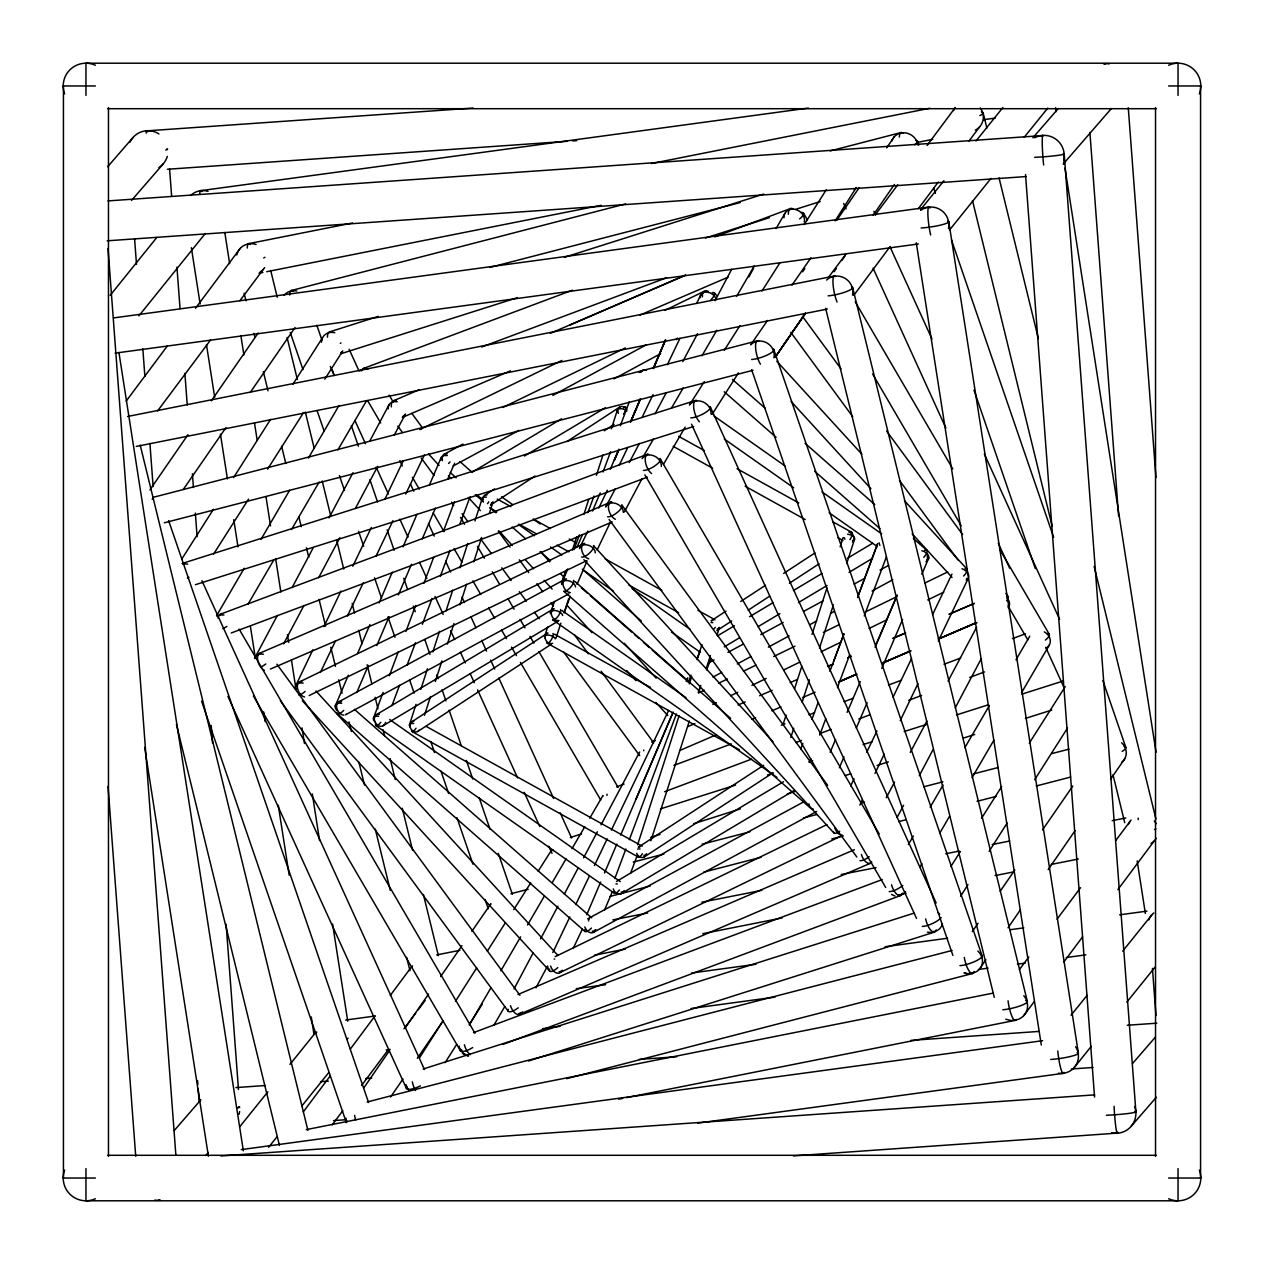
<?xml version="1.0" encoding="UTF-8"?>
<svg xmlns="http://www.w3.org/2000/svg" width="1264" height="1264" viewBox="0 0 1264 1264"><rect width="100%" height="100%" fill="white"/><g stroke="black" fill="none" stroke-linecap="round" stroke-linejoin="round"><path stroke-width="1.5" d="M409.41 724.904L416.03 704.332M420.833 689.37L427.453 668.782M432.857 651.94L439.477 631.368M446.081 610.781L452.702 590.209M459.922 567.757L467.727 543.425M474.948 520.989L482.169 498.537M424.499 715.219L430.503 696.511M435.322 681.549L441.926 660.961M447.345 644.134L453.95 623.547M459.97 604.84L466.59 584.252M473.795 561.801L481.616 537.484M489.437 513.168L493.039 501.934M583.889 514.448L588.661 499.549M596.434 475.343L603.007 454.85M611.365 428.78L617.338 410.168M556.049 638.083L560.837 623.184M564.408 612.013L568.595 598.978M637.593 844.826L679.084 715.724M689.307 683.919L691.708 676.43M697.128 659.603L701.931 644.624M650.865 840.75L689.354 721.001M698.376 692.941L700.777 685.451M706.197 668.624L710.4 655.526M717.02 634.939L719.421 627.465M812.057 634.37L826.988 587.823M840.133 546.854L843.12 537.548M790.79 737.544L793.776 728.222M802.15 702.152L809.308 679.811M544.579 636.535L547.612 627.149M562.132 582.025L565.766 570.743M572.434 550.077L576.668 536.916M783.064 724.462L786.097 715.061M794.566 688.754L801.834 666.191M819.483 648.116L833.403 604.887M846.722 563.523L854.59 539.096M833.608 661.499L843.925 633.849M857.671 596.971L877.627 543.52M809.45 762.445L810.809 758.795M819.672 735.095L825.803 718.679M837.384 687.679L849.708 654.72M373.433 718.284L383.118 692.388M389.359 675.734L398.35 651.687M405.965 631.352L415.651 605.456M423.961 583.257L433.647 557.361M443.348 531.465L454.408 501.871M391.919 705.691L399.535 685.341M407.15 664.99L415.445 642.791M422.366 624.305L432.067 598.409M440.362 576.21L450.063 550.314M459.748 524.418L470.129 496.673M550.425 612.566L554.58 601.474M561.5 582.973L566.351 570.032M573.967 549.682L579.497 534.877M587.807 512.694L594.033 496.041M603.039 471.993L610.638 451.659M620.34 425.763L629.33 401.715M564.06 612.914L570.301 596.276M614.81 878.575L625.87 848.981M629.33 839.738L676.398 713.97M688.169 682.528L690.934 675.118M697.159 658.481L699.94 651.086M630.515 873.392L637.435 854.891M698.344 692.119L700.414 686.573M706.655 669.936L710.795 658.828M800.807 748.857L802.877 743.327M811.883 719.311L818.108 702.673M829.879 671.279L843.878 634.054M857.577 597.461L877.437 544.421M864.244 615.916L886.412 556.808M335.229 705.991L348.327 675.26M357.57 653.567L369.91 624.637M379.153 602.944L392.251 572.213M403.042 546.901L416.93 514.353M429.254 485.423L440.82 458.311M356.764 692.53L368.33 665.417M376.814 645.525L389.138 616.611M398.397 594.902L411.495 564.171M422.287 538.859L435.385 508.128M447.725 479.198L453.887 464.741M561.658 583.383L567.836 568.895M577.079 547.186L582.483 534.514M592.516 510.988L600.226 492.897M610.243 469.371L618.712 449.526M618.965 449.447L614.383 460.222L618.981 449.399M631.178 420.707L640.342 399.14M630.467 422.318L640.437 398.855M653.456 368.187L664.959 341.106M586.765 914.63L600.653 882.067M604.508 873.013L616.848 844.068M620.703 835.014L673.175 712.09M686.21 681.407L687.742 677.804M830.164 752.206L835.567 739.551M847.133 712.406L860.247 681.644M875.099 647.231L897.187 595.281M881.735 668.387L902.559 619.534M921.835 574.298L928.771 558.009M630.989 420.77L640.2 399.187M577.032 584.395L587.049 560.9M636.124 798.816L672.954 712.533M604.445 910.238L612.155 892.179M875.604 645.651L897.092 595.312M839.359 767.754L843.973 756.931M856.297 728.017L867.088 702.737M295.966 685.199L312.935 649.696M323.963 626.612L340.932 591.094M352.814 566.24L371.347 527.483M384.809 499.359L403.311 460.681M320.471 672.306L335.608 640.658M347.379 616.042L363.368 582.641M376.024 556.16L392.993 520.642M405.728 494.019L424.388 454.945M580.16 547.059L587.792 531.085M598.82 508.002L607.32 490.242M619.186 465.389L627.671 447.63M642.08 417.483L653.03 394.621M667.329 364.727L679.937 338.357M696.764 303.202L700.967 294.401M597.098 549.998L610.559 521.858M552.858 952.519L569.827 917M575.768 904.566L589.34 876.157M594.443 865.508L607.162 838.869M611.381 830.053L668.593 710.494M573.129 948.49L582.372 929.151M850.64 785.971L854.037 778.861M866.756 752.222L876.947 730.924M893.063 697.191L911.565 658.512M932.595 614.557L951.95 574.109M859.852 805.089L862.364 799.812M874.988 773.442L884.247 754.102M900.221 720.685L917.98 683.555M938.346 640.943L968.034 578.801M255.233 657.169L277.385 615.394M292.142 587.539L313.361 547.502M329.051 517.908L353.051 472.641M369.657 441.31L389.028 404.749M283.61 643.866L303.913 605.567M318.67 577.711L339.905 537.674M355.595 508.081L377.731 466.29M394.336 434.958L405.412 414.071M606.151 506.09L615.378 488.678M629.219 462.577L639.379 443.427M655.068 413.834L666.144 392.93M682.75 361.599L697.507 333.743M715.045 300.674L731.651 269.327M624.384 511.936L641.922 478.851M748.952 276.911L753.565 268.205M514.053 988.938L533.25 952.724M540.565 938.931L557.93 906.177M564.329 894.106L578.059 868.194M583.573 857.798L597.351 831.791M601.032 824.855L639.616 752.048M535.983 987.8L547.012 966.992M886.269 797.71L894.564 782.037M910.254 752.443L926.86 721.112M948.095 681.059L976.693 627.102M897.108 817.476L903.57 805.279M919.26 775.685L933.101 749.568M955.252 707.793L981.085 659.05M216.571 615.71L244.221 568.247M261 539.428L289.63 490.274M308.4 458.058L339.005 405.507M248.092 604.081L273.751 559.999M291.526 529.49L319.176 482.026M337.93 449.81L366.576 400.656M642.744 457.442L653.599 438.798M671.374 408.288L683.224 387.937M701.978 355.737L716.799 330.299M736.549 296.392L754.324 265.882M776.033 228.594L784.928 213.332M663.395 464.457L685.12 427.169M469.276 1025.009L491.001 987.705M500.876 970.752L520.626 936.861M527.53 924.995L544.326 896.176M552.226 882.604L566.051 858.872M571.976 848.697L584.805 826.672M589.735 818.187L602.58 796.146M493.892 1025.23L504.747 1006.586M908.374 844.573L913.335 836.057M930.193 807.143L943.07 785.023M964.843 747.672L989.428 705.438M1015.972 659.824L1029.749 636.187M920.002 867.057L921.977 863.675M939.673 833.276L949.501 816.37M972.127 777.534L993.883 740.167M1021.644 692.53L1049.404 644.893M181.668 559.241L213.426 509.281M233.556 477.634L270.607 419.332M292.853 384.351L322.494 337.725M213.6 554.074L248.534 499.106M267.605 469.118L303.597 412.491M324.785 379.184L342.781 350.871M762.002 291.004L779.92 262.77M804.188 224.565L826.34 189.695M712.09 414.418L738.46 372.896M419.537 1057.794L442.827 1021.154M455.546 1001.167L476.718 967.845M487.304 951.192L505.3 922.878M513.784 909.559L530.722 882.904M538.132 871.244L551.894 849.582M445.118 1062.613L456.762 1044.285M469.465 1024.298L482.184 1004.311M950.876 866.504L960.403 851.509M981.575 818.203L1001.688 786.556M1029.228 743.248L1065.236 686.621M960.561 896.302L967.971 884.642M989.159 851.32L1007.155 823.006M1034.679 779.698L1067.511 728.064M689.686 404.622L704.364 381.57M724.272 350.286L739.993 325.575M802.672 271.839L804.773 268.553M835.156 220.805L856.123 187.862M775.417 356.875L805.468 313.203M805.373 313.346L775.259 357.127L805.215 313.646M149.91 489.863L187.973 434.705M211.372 400.799L258.188 333.001M183.422 489.263L225.924 427.643M250.288 392.393L295.033 327.55M836.879 220.094L859.078 187.862M886.696 147.809L894.438 136.559M834.082 271.744L836.294 268.521M841.856 260.479L845.174 255.644M363.763 1087.941L389.549 1050.542M405.001 1028.201L428.559 994.041M440.662 976.551L461.992 945.614M471.867 931.331L490.969 903.634M390.576 1097.026L402.995 1078.998M417.31 1058.284L443.111 1020.885M972.316 931.6L978.052 923.273M1000.172 891.246L1014.834 869.995M1042.531 829.895L1072.788 786.034M979.221 969.488L985.92 959.803M1008.04 927.776L1020.459 909.748M1048.156 869.648L1075.079 830.638M1110.582 779.24L1125.071 758.258M767.532 320.456L750.674 344.835A13.746 12.703 34.6 0 1 766.821 342.876A13.746 12.703 34.6 0 1 773.931 357.791M791.959 285.19L810.967 257.745M873.155 215.196L894.422 184.449M897.74 184.828L875.383 214.722M927.049 145.471L955.189 107.677M853.8 295.334L890.14 246.527M350.412 1048.962L375.029 1015.893M390.276 995.432L411.369 967.086M332.258 1124.834L342.813 1110.661M361.567 1085.476L388.617 1049.278M126.163 401.115L167.306 346.036M195.509 308.258L240.176 248.439M157.605 410.926L210.488 340.095M239.876 300.737L263.386 269.264M828.252 277.669L845.916 254.064M918.312 208.75L938.33 182M968.967 141.078L979.568 126.921M303.281 1111.909L330.378 1075.711M403.943 1028.817L415.714 1013.08M418.084 1009.936L425.146 1000.488M1019.416 969.551L1028.817 956.959M1057.036 919.181L1080.546 887.707M1115.796 840.481L1129.905 821.6M1023.824 1015.561L1034.41 1001.388M1063.782 962.046L1082.6 936.861M1117.85 889.635L1154.301 840.844M156.831 237.442L110.126 295.397M138.882 315.874L205.258 233.508M975.982 141.015L1002.873 107.551M949.469 230.095L991.023 178.382M239.607 1126.903L267.842 1091.843M289.946 1064.399L315.731 1032.388M268.584 1147.254L277.179 1136.589M301.748 1106.095L328.766 1072.551M1122.685 951.16L1152.01 914.646M1074.163 1067.638L1091.274 1046.339M920.524 209.729L943.955 180.705M1024.282 137.16L1047.73 108.135M1071.066 1015.213L1087.103 995.353M1126.745 1002.21L1155.106 967.071M107.614 166.785L132.989 137.523M131.519 200.439L163.246 163.878M1032.878 137.808L1058.252 108.546M174.211 1130.569L200.85 1099.838M1063.15 164.162L1111.34 108.562M205.748 1155.454L208.276 1152.515M1132.481 1063.561L1155.312 1037.223M1131.011 1126.477L1156.386 1097.215M484.712 495.33L494.603 488.868M567.125 441.452L619.881 406.961M490.495 505.142L535.004 476.038M604.239 430.787L614.13 424.309M411.953 721.712L547.122 633.343M417.736 731.524L551.262 644.229M725.931 611.144L711.095 620.845A5.704 4.598 56.8 0 1 713.022 620.355M740.767 601.459L765.494 585.279M783.617 573.429L814.932 552.953M716.878 630.657L731.714 620.956M748.193 610.18L769.618 596.181M789.4 583.241L819.072 563.839M763.646 765.305L638.336 847.228M644.119 857.039L772.841 772.889M472.246 472.151L561.579 418.795M639.126 372.485L642.491 370.463M524.449 456.02L605.361 407.703M376.214 714.776L553.205 609.058M382.913 725.836L558.23 621.114M717.573 635.824L734.431 625.759M749.599 616.706L773.205 602.596M793.429 590.525L822.09 573.414M847.37 558.309L872.666 543.204M724.272 646.884L739.456 637.814M757.989 626.739L779.904 613.656M798.453 602.58L827.098 585.469M849.013 572.387L872.618 558.277M616.484 881.482L783.475 781.737M621.509 893.537L793.476 790.822M443.933 454.376L462.94 444.075M552.826 395.411L646.173 344.867M453.27 465.926L518.951 430.36M614.02 378.884L660.693 353.62M338.341 702.057L564.771 579.433M345.957 714.555L568.926 593.811M708.899 662.699L714.081 659.887M727.906 652.414L743.469 643.976M760.754 634.623L783.222 622.457M803.967 611.223L822.975 600.921M854.101 584.079L864.465 578.47M880.028 570.032L888.671 565.356M713.054 677.077L721.697 672.385M737.26 663.963L751.085 656.474M768.37 647.121L789.115 635.887M809.861 624.653L816.765 620.908M830.59 613.419L834.05 611.555M872.081 590.967L892.826 579.734M587.744 918.817L803.888 801.771M593.638 932.247L816.639 811.488M419.743 429.555L561.848 360.477M664.864 310.407L703.937 291.415M502.819 407.482L625.38 347.9M298.936 682.212L583.131 544.073M309.174 695.532L586.275 560.853M699.039 692.798L704.364 690.207M718.584 683.287L727.464 678.973M743.453 671.2L755.888 665.164M773.647 656.537L794.961 646.173M823.385 632.363L839.359 624.59M866.014 611.634L896.208 596.956M924.632 583.146L947.716 571.928M712.849 704.396L716.388 702.658M730.608 695.753L737.702 692.309M751.922 685.388L766.126 678.484M783.885 669.857L799.875 662.083M821.189 651.718L840.734 642.223M869.158 628.413L886.917 619.787M927.76 599.926L943.75 592.152M555.149 956.674L826.909 824.586M560.063 972.585L842.488 835.314A8.311 5.072 64.1 0 1 834.777 827.904M393.894 400.609L419.079 389.786M550.33 333.333L685.752 275.11M570.096 324.974L685.388 275.204M402.347 417.436L510.419 370.858M639.995 315.068L728.096 277.179M260.1 653.046L611.018 501.95M270.37 669.067L612.25 521.89M651.718 742.126L655.321 740.578M687.679 726.674L694.868 723.577M738.018 705.012L745.223 701.915M759.601 695.737L772.193 690.318M790.174 682.592L797.363 679.495M827.967 666.333L833.387 664.011M847.828 657.786L851.446 656.237L847.749 657.928M893 638.367L905.656 632.932L892.779 638.478M827.92 666.491L833.371 664.153M856.66 674.265L838.553 682.07L856.676 674.123M882.019 663.221L910.996 650.755L882.019 663.331M680 750.405L716.024 734.874M752.048 719.342L755.651 717.794M771.862 710.81L780.868 706.924M802.482 697.617L815.09 692.182M517.956 994.547L854.401 849.692M519.172 1014.471L870.106 863.391M838.49 681.96L856.471 674.249M883.441 662.668L910.412 651.086M939.168 638.747L976.93 622.536M363.479 368.44L572.434 290.199M714.824 236.874L790.648 208.481M481.679 347.015L666.602 277.764M220.315 614.241L647.468 454.282M231.249 632.98L647.326 477.16M616.674 786.84L624.068 784.059M673.996 765.368L731.319 743.896M781.247 725.204L784.96 723.814M808.992 714.824L814.537 712.738M844.131 701.662L853.374 698.202M888.513 685.041L901.453 680.19M943.987 664.264L960.624 658.038M1012.401 638.636L1025.341 633.801M664.611 791.706L751.511 759.158M795.893 742.553L801.439 740.467M819.941 733.547L831.033 729.391M858.777 718.995L869.869 714.839M908.705 700.303L921.646 695.453M969.725 677.457L984.514 671.911M882.256 879.57L473.494 1032.641M502.724 1044.506L900.521 895.56M863.075 744.607L872.429 741.636M904.202 731.54L926.623 724.414M956.516 714.918L988.29 704.822M1021.928 694.126L1063.04 681.059M650.676 837.384L660.029 834.414M693.667 823.733L740.372 808.881M787.093 794.029L794.566 791.659M329.398 331.942L378.284 316.411M564.439 257.319L763.756 194.04M340.695 353.794L517.45 297.672M705.486 237.98L769.413 217.677M795.735 209.318L820.178 201.561M182.206 563.46L695.548 400.483M195.399 584.711L693.683 426.505M570.317 837.495L581.582 833.924M660.456 808.897L735.585 785.07M767.517 774.958L773.157 773.157M808.849 761.844L812.594 760.659M845.126 775.59L850.767 773.805M877.058 765.478L888.323 761.892M963.452 738.065L974.734 734.495M1025.436 718.41L1051.743 710.068M423.14 1069.012L913.904 913.193M528.447 1061.017L934.602 932.058M291.21 290.546L625.68 203.899M830.179 150.922L900.884 132.594M489.737 267.462L740.104 202.603M153.165 497.337L757.104 340.869M164.352 522.79L753.06 370.273M510.956 893.727L528.147 889.271M633.264 862.048L663.853 854.116M702.073 844.21L749.852 831.838M803.367 817.966L816.749 814.506M860.705 803.114L864.529 802.134M923.763 786.777L942.881 781.831M973.454 773.9L998.307 767.469M1051.822 753.597L1069.012 749.141M610.085 896.397L650.233 886.001M703.748 872.128L761.07 857.276M831.791 838.964L843.262 835.994M898.688 821.632L906.32 819.657M977.04 801.329L996.158 796.383M1036.29 785.971L1070.687 777.06M367.16 1102.003L952.076 950.465M566.588 1078.682L972.79 973.454M248.423 243.699L352.514 222.985M917.348 142.405L932.769 139.34M127.585 416.488L834.145 276.073M827.367 309.064L136.275 446.429M436.696 954.92L459.922 950.307M612.835 919.908L647.674 912.987M701.868 902.212L761.876 890.298M841.239 874.514L876.078 867.594M945.772 853.753L959.313 851.051M992.224 844.51L1009.636 841.05M1112.225 820.668L1125.782 817.966M594.396 955.221L625.364 949.074M702.784 933.685L782.147 917.917M902.148 894.059L906.019 893.285M995.068 875.589L1014.423 871.749M1051.206 864.434L1078.303 859.046M306.22 1129.637L993.378 993.077M618.775 1099.174L622.646 1098.4M626.517 1097.626L1015.577 1020.301M651.45 163.53L929.814 108.262M259.009 273.229L262.865 272.471M266.736 271.697L601.158 205.289M200.423 190.706L808.265 108.104M983.645 119.685L995.368 118.105M113.634 317.912L928.645 207.138M115.071 353.146L918.359 243.968M345.641 1020.032L374.966 1016.051M576.273 988.685L605.582 984.703M691.582 973.011L756.077 964.242M885.069 946.72L947.621 938.22M1010.157 929.719L1023.84 927.855M1119.604 914.836L1146.969 911.123M386.168 1049.957L390.086 1049.42M542.525 1028.706L560.126 1026.321M691.06 1008.514L775.116 997.091M978.368 969.472L988.148 968.145M1017.457 964.163L1025.278 963.089M1066.326 957.512L1085.871 954.857M241.282 1149.608L1042.61 1040.699M697.791 1123.127L1063.577 1073.294M146.529 130.887L473.163 108.056M167.401 169.265L566.841 141.331M572.734 140.92L576.668 140.652M107.993 200.913L1042.626 135.564M107.203 240.808L1026.115 176.565M235.926 1087.577L265.44 1085.523M320.535 1081.668L328.403 1081.115M365.786 1078.492L371.695 1078.081M639.3 1059.374L676.682 1056.751M910.838 1040.383L1038.739 1031.44M1127.283 1025.246L1156.797 1023.192M333.522 1120.599L345.341 1119.762M1071.398 1068.996L1093.044 1067.48M220.884 1155.944L1094.687 1094.861M793.334 1155.896L1117.471 1133.113M63.2 85.952L95.4 85.952M1168.6 85.952L1200.8 85.952M107.677 108.704L1156.323 108.704M107.677 1155.296L1156.323 1155.296M63.2 1178.048L95.4 1178.048M1168.6 1178.048L1200.8 1178.048M927.413 932.153L931.6 932.563M963.942 972.932L968.651 973.944M1005.749 1019.258L1011.184 1020.538M964.78 973.075L967.94 973.912M468.596 1055.977L462.498 1052.975M465.515 1054.998L462.324 1052.896M891.562 894.47L894.944 896.002M467.775 1055.961L463.161 1053.797M678.705 436.364L704.427 450.616M737.007 468.691L798.753 502.93M833.055 521.937L851.92 532.397M673.175 446.334L712.627 468.201M745.207 486.261L805.231 519.551M837.811 537.611L842.962 540.471M497.226 499.059L510.94 506.659M533.234 519.03L550.393 528.526M569.258 538.985L576.115 542.793M605.266 558.957L661.862 590.335M697.886 610.307L715.029 619.818M489.99 508.065L496.847 511.873M519.141 524.244L536.284 533.74M556.871 545.163L568.879 551.815M628.903 585.09L678.642 612.677M554.501 634.212L650.533 687.458M547.249 643.234L739.329 749.726M426.189 726.389L642.27 846.201M412.08 731.603L638.462 857.118M714.049 416.03L784.976 465.895M822.058 491.949L881.703 533.882M724.351 439.066L793.666 487.793M829.137 512.726L877.5 546.712M501.587 496.815L512.868 504.747M533.819 519.472L540.265 524.007M632.158 588.597L690.207 629.393M476.417 494.919L482.864 499.454M518.335 524.386L534.451 535.715M550.567 547.043L561.864 554.975M582.815 569.716L613.451 591.236M671.484 632.032L700.509 652.429M561.88 610.433L686.02 697.696M552.842 619.881L776.933 777.376M389.723 719.548L620.261 881.577M375.85 725.583L614.446 893.285M732.409 379.421L765.036 408.098M805.073 443.301L874.783 504.573M913.351 538.464L926.702 550.188M724.209 391.745L776.128 437.36M814.68 471.251L879.934 528.605M459.954 461.597L471.741 471.962M582.309 569.148L641.29 620.972M574.899 581.487L730.624 718.363M450.268 472.61L456.162 477.792M475.327 494.635L482.706 501.113M490.069 507.591L495.978 512.773M512.189 527.025L525.461 538.685M540.202 551.641L550.519 560.71M581.487 587.934L587.381 593.116M590.335 595.707L631.605 631.984M634.56 634.575L638.984 638.462M643.408 642.349L649.301 647.531M652.256 650.123L687.632 681.217M354.394 709.309L591.694 917.885M337.298 713.812L584.995 931.505M714.302 292.9L716.972 295.808M776.807 361.22L861.906 454.25M904.471 500.765L966.96 569.084M791.138 401.51L870.928 488.726M912.15 533.787L952.045 577.395M773.015 741.794L593.495 545.558A8.311 2.876 -42.5 0 1 589.735 552.889A8.311 2.876 -42.5 0 1 581.566 557.013M583.889 559.683L833.892 832.96M540.486 551.689L549.793 561.864M560.426 573.493L564.423 577.853M624.258 643.265L656.174 678.152M428.48 453.887L439.114 465.515M448.42 475.691L451.09 478.598M468.375 497.495L480.336 510.577M498.964 530.927L512.252 545.463M525.555 559.999L533.534 568.721M544.168 580.35L552.147 589.071M566.778 605.061L592.042 632.679M626.612 670.473L635.918 680.648M655.874 702.452L667.834 715.535M315.953 690.966L557.977 955.521M302.349 700.73L549.698 971.1M802.498 316.427L841.066 368.946M886.633 431.04L962.599 534.498M1005.844 593.401L1008.182 596.592M790.806 332.353L852.742 416.725M899.478 480.399L957.922 559.984M621.951 505.173L827.636 785.339M609.09 519.52L856.834 856.992M411.843 413.375L422.35 427.706M498.316 531.18L510.008 547.091M519.346 559.826L528.7 572.56M536.884 583.715L542.73 591.663M550.899 602.817L553.237 605.993M574.283 634.654L588.297 653.757M601.158 671.263L653.741 742.9M397.812 426.126L402.473 432.493M421.181 457.963L434.042 475.485M462.087 513.69L467.917 521.637M480.778 539.159L491.301 553.474M501.808 567.805L511.162 580.539M519.346 591.678L526.361 601.237M534.53 612.376L539.207 618.744M563.76 652.177L639.71 755.635M276.863 664.216L519.946 995.321M280.371 700.841L508.254 1011.247M803.493 213.142L807.475 219.968M855.238 301.812L952.772 468.912M999.54 549.05L1049.294 634.307M872.602 373.97L961.177 525.729M1007.945 605.867L1027.853 639.963M660.329 458.943L879.27 834.066M644.845 474.837L885.669 887.47M389.217 395.19L393.183 401.984M451.659 502.171L453.65 505.568M460.586 517.466L464.552 524.26M477.429 546.332L484.365 558.214M492.296 571.802L499.233 583.699M508.16 598.978L514.1 609.169M520.057 619.36L525.002 627.845M529.964 636.345L533.929 643.123M538.875 651.624L618.175 787.472M367.777 400.878L380.669 422.95M412.38 477.286L419.316 489.184M433.189 512.963L444.091 531.638M454.013 548.623L461.945 562.211M472.847 580.887L480.762 594.475M488.694 608.063L494.651 618.254M501.587 630.136L506.532 638.62M511.493 647.121L516.455 655.605M520.42 662.399L600.7 799.954M239.117 629.109L475.011 1033.288M253.353 695.927L460.507 1050.858M873.898 211.404L875.525 214.991M890.251 247.333L931.979 338.989M984.34 453.981L1059.595 619.313M843.641 203.472L846.09 208.86M873.092 268.173L945.899 428.101M998.26 543.093L1009.715 568.263M1045.707 647.326L1063.703 686.858M710.352 406.976L936.166 902.986M691.534 424.183L916.542 918.407M349.117 349.212L358.929 370.779M399.835 460.633L402.284 466.021M410.468 483.986L413.739 491.175M428.464 523.517L434.2 536.094M445.639 561.263L450.553 572.039M462.008 597.193L464.457 602.58M471.014 616.958L475.912 627.75M481.647 640.327L486.545 651.102M490.637 660.092L494.73 669.067M498.822 678.057L553.632 798.453M560.173 812.831L571.628 837.985M330.315 366.449L334.407 375.44M354.852 420.359L365.486 443.727M376.119 467.08L388.396 494.034M399.851 519.188L408.035 537.168M419.49 562.322L426.853 578.485M435.021 596.466L443.206 614.43M450.569 630.61L454.661 639.584M460.396 652.161L465.294 662.952M470.208 673.728L474.3 682.718M477.571 689.907L517.655 777.96M524.197 792.338L539.744 826.466M548.75 846.232L552.02 853.421M201.908 580.697L424.467 1069.534M227.931 696.401L406.471 1088.541M917.601 141.347L918.865 145.06M933.559 187.83L935.486 193.408M951.46 239.891L1053.67 537.39M1102.856 680.553L1125.861 747.498M973.991 390.134L1035.327 568.642M773.821 349.607L982.081 955.758M751.638 369.704L952.882 955.41M316.869 325.322L321.972 340.206M332.195 369.957L334.123 375.534M351.36 425.731L358.391 446.192M369.894 479.656L377.557 501.966M387.147 529.853L394.163 550.314M403.753 578.201L407.593 589.356M413.328 606.088L415.256 611.665M424.83 639.552L429.95 654.436M436.981 674.881L438.245 678.61M442.084 689.765L445.923 700.92M449.115 710.21L461.249 745.539M466.369 760.422L472.752 779.019M479.135 797.6L490.005 829.216M498.3 853.39L512.362 894.296M290.214 332.4L302.997 369.594M317.043 410.5L324.074 430.945M339.416 475.58L344.519 490.448M358.581 531.354L363.684 546.238M374.539 577.838L381.57 598.299M387.969 616.895L394.984 637.34M409.678 680.111L414.15 693.13M430.771 741.462L434.595 752.617M440.994 771.214L448.657 793.523M456.952 817.697L472.926 864.181M485.076 899.51L488.267 908.816M168.633 520.626L368.567 1102.524M201.576 701.141L346.399 1122.653M808.96 803.857L809.45 805.721M983.123 112.796L986.868 128.106M999.05 177.876L1038.392 338.657M1094.134 566.414L1155.96 819.072M972.49 200.613L1052.122 525.982M1113.015 774.8L1124.723 822.659M852.647 287.528L1027.363 1001.451M825.629 308.337L994.262 997.375M270.686 270.449L277.243 297.245M287.07 337.441L297.372 379.548M305.335 412.096L314.246 448.451M322.209 480.999L330.631 515.443M336.73 540.328L343.745 569.037M352.182 603.481L354.52 613.056M358.739 630.278L362.025 643.676M367.176 664.738L371.853 683.871M375.139 697.27L377.952 708.756M383.103 729.818L384.509 735.553M390.118 758.526L395.284 779.572M402.3 808.281L412.601 850.388M423.377 894.422L438.371 955.663M244.126 293.185L246.006 300.832M253.969 333.38L254.901 337.204M263.339 371.648L268.015 390.797M281.603 446.303L285.822 463.525M298.936 517.118L301.274 526.693M306.425 547.739L308.764 557.313M319.065 599.42L325.638 626.217M330.789 647.263L335.466 666.412M338.752 679.811L342.023 693.209M349.054 721.918L351.392 731.493M358.881 762.113L364.506 785.07M375.282 829.105L390.276 890.346M406.66 957.338L409.947 970.736M140.209 445.165L307.91 1130.379M176.423 724.383L279.47 1145.453M547.549 965.965L548.102 968.271M459.116 1046.055L459.827 1049.436M1055.598 107.756L1056.198 111.643M1063.798 160.323L1064.399 164.225M1064.999 168.112L1156.054 752.27M1137.173 860.926L1145.374 913.493M948.79 221.769L1078.382 1053.212M916.274 242.783L1041.299 1045.028M224.818 232.544L229.653 263.623M240.855 335.497L243.889 354.915M254.491 422.919L257.208 440.393M265.993 496.736L270.528 525.871M275.678 558.893L280.829 591.931M287.481 634.67L288.698 642.428M291.431 659.919L295.966 689.054M302.017 727.906L304.45 743.453M312.319 793.966L319.587 840.576M332.606 924.11L347.742 1021.249M191.37 247.697L200.154 304.039M206.506 344.835L214.69 397.275M220.442 434.184L227.409 478.866M233.761 519.662L237.995 546.87M250.414 626.517L255.265 657.596M263.734 711.995L265.25 721.697M278.27 805.231L289.172 875.162M311.276 1016.983L313.993 1034.458M118.927 352.451L243.352 1150.793M144.665 747.34L208.402 1156.244M1128.278 107.772L1155.96 477.555M1089.9 132.388L1118.593 515.965M1152.452 968.366L1155.975 1015.577M1064.209 153.876L1135.894 1111.799M1025.531 174.574L1094.561 1097.089M169.581 168.87L171.651 196.41M176.944 267.225L180.041 308.527M184.892 373.433L187.246 404.907M192.397 473.763L193.439 487.525M195.351 513.089L197.105 536.694M211.246 725.536L212.573 743.232M226.114 924.205L238.469 1089.426M134.584 238.738L136.496 264.318M142.832 348.896L144.886 376.435M149.895 443.316L153.134 486.593M197.579 1080.625L197.879 1084.559M198.164 1088.494L199.206 1102.255M108.025 248.423L175.87 1155.201M108.04 786.445L135.722 1156.228M1200.563 85.952L1200.563 1178.048M1178.048 95.4L1178.048 63.2L85.952 63.2L85.952 95.4M1178.048 1168.6L1178.048 1200.8L85.952 1200.8L85.952 1168.6M1155.533 107.677L1155.533 1156.323M108.467 107.677L108.467 1156.323M63.437 85.952L63.437 1178.048M64.638 93.899A22.752 22.752 0 0 1 95.4 65.254M1168.6 65.254A22.752 22.752 0 0 1 1199.362 93.899M1199.362 1170.101A22.752 22.752 0 0 1 1168.6 1198.746M95.4 1198.746A22.752 22.752 0 0 1 64.638 1170.101M167.322 156.42A20.066 19.971 40.9 0 1 158.932 167.575M129.908 142.295A20.066 19.971 40.9 0 1 158.932 133.921M1103.519 63.879A20.066 19.971 40.9 0 1 1109.207 63.895M1034.616 137.776A20.066 19.971 40.9 0 1 1063.767 159.722M1134.645 1106.395A20.066 19.971 40.9 0 1 1111.641 1132.828M239.607 1111.577A20.066 19.971 40.9 0 1 239.007 1114.358M160.481 1200.121A20.066 19.971 40.9 0 1 154.793 1200.105M1043.637 164.968A20.066 1.406 86 0 1 1042.247 143.385A20.066 1.406 86 0 1 1043.148 135.817M1134.598 1111.419A20.066 1.39 -4.3 0 1 1129.068 1113.379A20.066 1.39 -4.3 0 1 1106.395 1115.243M1063.372 153.544A20.066 1.39 -4.3 0 1 1056.846 155.519A20.066 1.39 -4.3 0 1 1034.71 157.305M159.217 1200.121A20.066 1.406 86 0 1 158.806 1200.121M1117.692 1132.054A20.066 1.406 86 0 1 1115.875 1127.456A20.066 1.406 86 0 1 1114.09 1106.3M167.338 149.658A20.066 1.39 -4.3 0 1 165.726 150.053M166.816 148.804A20.066 1.39 -4.3 0 1 167.638 148.947M239.607 1107.343A20.066 1.39 -4.3 0 1 237.395 1107.975M238.501 1106.743A20.066 1.39 -4.3 0 1 239.575 1106.948M1104.783 63.879A20.066 1.406 86 0 1 1105.194 63.879M146.213 133.131A20.066 1.406 86 0 1 147.303 131.946M190.69 195.462A17.696 17.348 38.9 0 1 208.039 191.385M920.792 210.298A17.696 17.348 38.9 0 1 948.474 228.531M1148.834 919.923A17.696 17.348 38.9 0 1 1153.779 912.924M1075.664 1046.766A17.696 17.348 38.9 0 1 1058.41 1073.183M316.237 1033.083A17.696 17.348 38.9 0 1 316.711 1031.945M930.667 234.993A17.696 2.544 82.3 0 1 927.871 213.979A17.696 2.544 82.3 0 1 930.02 208.07M1077.149 1052.564A17.696 2.354 -8.9 0 1 1071.667 1056.167A17.696 2.354 -8.9 0 1 1050.716 1059.437M947.558 221.121A17.696 2.354 -8.9 0 1 942.075 224.723A17.696 2.354 -8.9 0 1 921.14 227.978M1063.988 1072.362A17.696 2.544 82.3 0 1 1060.859 1068.759A17.696 2.544 82.3 0 1 1057.778 1051M348.2 1038.234A17.696 2.354 -8.9 0 1 346.889 1038.724M199.696 194.024A17.696 2.544 82.3 0 1 201.813 191.638M264.697 267.589A15.595 14.915 36.7 0 1 260.084 271.95M236.779 254.996A15.595 14.915 36.7 0 1 256.102 244.489M980.264 107.946A15.595 14.915 36.7 0 1 975.334 130.113M953.577 110.616A15.595 14.915 36.7 0 1 955.047 107.772M826.64 280.055A15.595 14.915 36.7 0 1 852.505 295.081M1156.165 838.253A15.595 14.915 36.7 0 1 1150.998 843.53M1128.294 824.539A15.595 14.915 36.7 0 1 1131.075 820.02M1154.301 821A15.595 14.915 36.7 0 1 1156.165 823.733M1023.824 995.716A15.595 14.915 36.7 0 1 1012.211 1020.301M412.111 966.865A15.595 14.915 36.7 0 1 412.538 965.886M837.068 302.064A15.595 3.444 78.8 0 1 833.008 283.42A15.595 3.444 78.8 0 1 835.709 276.532M1025.704 1000.582A15.595 2.97 -13.8 0 1 1021.865 1005.243A15.595 2.97 -13.8 0 1 1002.826 1009.762M851.841 286.865A15.595 2.97 -13.8 0 1 846.28 291.652A15.595 2.97 -13.8 0 1 828.11 295.839M1016.145 1019.495A15.595 3.444 78.8 0 1 1011.943 1016.367A15.595 3.444 78.8 0 1 1008.04 1000.835M264.903 257.287A15.595 2.97 -13.8 0 1 263.686 257.935M247.254 248.028A15.595 3.444 78.8 0 1 250.304 244.505M1155.817 828.868A15.595 2.97 -13.8 0 1 1154.601 829.516M981.449 111.943A15.595 2.97 -13.8 0 1 979.884 115.593M1138.169 819.609A15.595 3.444 78.8 0 1 1138.279 818.171M284.179 295.191A13.746 12.703 34.6 0 1 296.835 291.02M152.107 499.122A13.746 12.703 34.6 0 1 153.055 499.296M891.705 141.22A13.746 12.703 34.6 0 1 905.545 132.91A13.746 12.703 34.6 0 1 917.869 144.918M1121.642 742.758A13.746 12.703 34.6 0 1 1121.642 762.429M977.878 951.034A13.746 12.703 34.6 0 1 981.654 965.696A13.746 12.703 34.6 0 1 969.077 973.248M490.306 905.324A13.746 12.703 34.6 0 1 490.606 904.455M346.842 1121.832A13.746 12.703 34.6 0 1 346.02 1118.15M346.478 1121.895A13.746 3.286 -19 0 1 346.857 1121.279M760.407 364.174A13.746 4.124 75.5 0 1 755.619 348.106A13.746 4.124 75.5 0 1 758.653 341.027M981.559 955.205A13.746 3.286 -19 0 1 975.855 961.019A13.746 3.286 -19 0 1 959.961 965.649M773.299 349.054A13.746 3.286 -19 0 1 767.596 354.868A13.746 3.286 -19 0 1 751.685 359.497M355.658 1120.094A13.746 4.124 75.5 0 1 354.599 1115.354M974.007 971.463A13.746 4.124 75.5 0 1 969.235 971.194A13.746 4.124 75.5 0 1 964.274 957.401M899.336 137.065A13.746 4.124 75.5 0 1 903.144 133.305M289.661 295.018A13.746 4.124 75.5 0 1 293.469 291.257M1124.249 746.613A13.746 3.286 -19 0 1 1122.179 751.385M915.973 140.462A13.746 3.286 -19 0 1 914.536 144.854M341.47 352.166A12.119 10.697 32.4 0 1 340.853 352.64M321.435 342.196A12.119 10.697 32.4 0 1 334.834 332.701M182.68 564.013A12.119 10.697 32.4 0 1 187.657 564.218M856.36 187.514A12.119 10.697 32.4 0 1 854.18 189.663M689.449 404.97A12.119 10.697 32.4 0 1 703.021 401.92A12.119 10.697 32.4 0 1 711.016 414.055M942.296 924.126A12.119 10.697 32.4 0 1 932.5 931.663M937.856 912.45A12.119 10.697 32.4 0 1 939.705 914.251M552.953 850.735A12.119 10.697 32.4 0 1 552.984 849.945M408.635 1089.805A12.119 10.697 32.4 0 1 406.044 1084.638M188.952 577.316A12.119 3.397 -24.5 0 1 187.388 578.075M420.47 1085.855A12.119 3.397 -24.5 0 1 409.504 1089.394A12.119 3.397 -24.5 0 1 406.882 1086.803M699.355 421.797A12.119 4.598 72.4 0 1 693.731 407.94A12.119 4.598 72.4 0 1 696.906 400.483M182.522 563.365A12.119 4.598 72.4 0 1 184.339 563.807M941.19 917.617A12.119 3.397 -24.5 0 1 922.309 926.433M710.036 406.597A12.119 3.397 -24.5 0 1 704.49 413.138A12.119 3.397 -24.5 0 1 690.792 417.894M415.54 1090.5A12.119 4.598 72.4 0 1 412.317 1081.858M936.197 929.862A12.119 4.598 72.4 0 1 931.078 930.557A12.119 4.598 72.4 0 1 925.643 918.881M340.901 342.923A12.119 3.397 -24.5 0 1 340.316 343.35M327.455 337.172A12.119 4.598 72.4 0 1 331.516 332.29M359.845 370.905A10.697 8.895 30.2 0 1 367.84 369.372M217.218 616.326A10.697 8.895 30.2 0 1 223.933 615.031M784.028 217.708A10.697 8.895 30.2 0 1 794.993 209.397A10.697 8.895 30.2 0 1 804.299 221.958M642.08 458.595A10.697 8.895 30.2 0 1 653.994 455.862A10.697 8.895 30.2 0 1 661.341 466.479M1044.333 631.889A10.697 8.895 30.2 0 1 1046.213 648.005M905.53 891.752A10.697 8.895 30.2 0 1 898.356 894.88M602.865 796.241A10.697 8.895 30.2 0 1 603.054 795.625M461.976 1050.4A10.697 8.895 30.2 0 1 461.518 1049.831M226.904 626.391A10.697 3.334 -30.3 0 1 222.938 628.587M472.72 1047.54A10.697 3.334 -30.3 0 1 463.351 1051.506A10.697 3.334 -30.3 0 1 460.633 1049.167M651.608 473.573A10.697 4.898 69.5 0 1 645.383 461.834A10.697 4.898 69.5 0 1 648.558 454.203M218.056 618.222A10.697 4.898 69.5 0 1 221.39 614.178M902.796 885.448A10.697 3.334 -30.3 0 1 889.192 891.594M659.998 458.595A10.697 3.334 -30.3 0 1 655.305 465.579A10.697 3.334 -30.3 0 1 643.392 470.429M470.255 1054.697A10.697 4.898 69.5 0 1 464.378 1044.743M902.48 893.174A10.697 4.898 69.5 0 1 897.203 894.58A10.697 4.898 69.5 0 1 891.547 884.768M788.357 214.311A10.697 4.898 69.5 0 1 793.745 209.303M361.52 370.826A10.697 4.898 69.5 0 1 364.948 368.44M1047.366 633.58A10.697 3.334 -30.3 0 1 1045.423 640.074M801.123 212.447A10.697 3.334 -30.3 0 1 799.622 218.909M607.004 795.435A10.697 4.898 69.5 0 1 606.989 794.171M405.128 414.513A9.433 7.315 27.9 0 1 402.616 416.52M388.317 408.888A9.433 7.315 27.9 0 1 397.228 401.762M254.617 658.623A9.433 7.315 27.9 0 1 263.418 654.183M605.709 507.038A9.433 7.315 27.9 0 1 615.631 503.404A9.433 7.315 27.9 0 1 623.357 512.378M1006.95 597.904A9.433 7.315 27.9 0 1 1008.151 607.668M871.639 861.906A9.433 7.315 27.9 0 1 870.517 862.222M522.664 1011.911A9.433 7.315 27.9 0 1 518.998 1013.412M265.819 663.963A9.433 3.144 -36.3 0 1 260.89 666.981M518.256 1007.803A9.433 3.144 -36.3 0 1 510.466 1011.737A9.433 3.144 -36.3 0 1 508.286 1009.351M615.331 519.283A9.433 5.056 66.7 0 1 608.679 509.487A9.433 5.056 66.7 0 1 611.76 501.871M264.397 670.362A9.433 5.056 66.7 0 1 257.698 660.25A9.433 5.056 66.7 0 1 261.221 652.967M869.174 856.723A9.433 3.144 -36.3 0 1 860.01 860.658M621.793 505A9.433 3.144 -36.3 0 1 617.527 512.252A9.433 3.144 -36.3 0 1 607.589 516.818M521.131 1012.78A9.433 5.056 66.7 0 1 515.775 1013.617A9.433 5.056 66.7 0 1 510.498 1005.67M871.623 862.396A9.433 5.056 66.7 0 1 861.416 854.59M391.35 406.913A9.433 5.056 66.7 0 1 396.248 400.878M1006.713 596.039A9.433 3.144 -36.3 0 1 1006.618 600.858M643.787 750.737A9.433 5.056 66.7 0 1 643.724 750.137M295.571 689.449A8.311 5.925 25.6 0 1 303.17 683.097M700.335 297.735A8.311 5.925 25.6 0 1 707.334 292.158A8.311 5.925 25.6 0 1 716.072 299.726M579.528 548.623A8.311 5.925 25.6 0 1 587.934 545.084A8.311 5.925 25.6 0 1 595.297 552.842M961.967 568.784A8.311 5.925 25.6 0 1 968.35 574.33A8.311 5.925 25.6 0 1 966.439 580.271M562.496 970.262A8.311 5.925 25.6 0 1 559.115 971.842M554.138 959.06A8.311 5.925 25.6 0 1 554.691 959.107M305.114 691.424A8.311 2.876 -42.5 0 1 299.062 695.168M557.772 967.624A8.311 2.876 -42.5 0 1 551.373 971.431A8.311 2.876 -42.5 0 1 549.619 969.061M588.755 558.878A8.311 5.072 64.1 0 1 581.882 550.883A8.311 5.072 64.1 0 1 584.805 543.394M304.561 697.017A8.311 5.072 64.1 0 1 297.498 688.201A8.311 5.072 64.1 0 1 301.78 681.58M839.707 831.301A8.311 2.876 -42.5 0 1 834.224 833.213M833.624 832.391A8.311 2.876 -42.5 0 1 833.592 832.139M561.026 971.384A8.311 5.072 64.1 0 1 555.781 972.695A8.311 5.072 64.1 0 1 550.583 966.044M702.421 296.85A8.311 5.072 64.1 0 1 708.44 291.415M420.359 429.16A8.311 5.072 64.1 0 1 421.418 428.859M964.938 568.832A8.311 2.876 -42.5 0 1 963.626 576.005M712.28 292.632A8.311 2.876 -42.5 0 1 710.968 299.805M966.628 578.438A8.311 5.072 64.1 0 1 966.36 579.797M440.899 460.08A7.331 4.724 23.1 0 1 447.235 455.577M454.566 463.256A7.331 4.724 23.1 0 1 454.44 463.572M336.856 710.321A7.331 4.724 23.1 0 1 335.687 704.917A7.331 4.724 23.1 0 1 341.643 703.258M561.611 584.426A7.331 4.724 23.1 0 1 568.073 580.634A7.331 4.724 23.1 0 1 575.547 586.954M921.851 550.756A7.331 4.724 23.1 0 1 928.313 555.307A7.331 4.724 23.1 0 1 926.796 560.347M595.96 929.783A7.331 4.724 23.1 0 1 592.263 931.189M588.345 920.824A7.331 4.724 23.1 0 1 588.834 920.871M343.713 710.384A7.331 2.56 -48.7 0 1 336.982 712.327M591.394 928.076A7.331 2.56 -48.7 0 1 584.726 929.719M570.333 592.563A7.331 4.993 61.6 0 1 563.317 585.927A7.331 4.993 61.6 0 1 566.446 578.833M343.903 715.171A7.331 4.993 61.6 0 1 336.651 707.571A7.331 4.993 61.6 0 1 341.564 701.599M346.241 714.334A7.331 4.993 61.6 0 1 345.641 714.745M813.226 808.928A7.331 2.56 -48.7 0 1 811.425 808.881L563.744 591.189A7.331 2.56 -48.7 0 0 570.317 587.57A7.331 2.56 -48.7 0 0 573.54 580.318M595.265 929.704A7.331 4.993 61.6 0 1 590.414 932.706A7.331 4.993 61.6 0 1 584.805 926.97M588.455 919.149A7.331 4.993 61.6 0 1 589.245 919.276M450 461.913A7.331 2.56 -48.7 0 1 448.578 463.446M442.416 460.617A7.331 4.993 61.6 0 1 447.156 453.902M924.584 550.282A7.331 2.56 -48.7 0 1 927.049 551.531A7.331 2.56 -48.7 0 1 923.779 557.377M677.378 338.073A7.331 2.56 -48.7 0 1 676.098 339.684M927.191 555.702A7.331 4.993 61.6 0 1 925.943 561.722M385.694 722.329A6.462 3.681 20.5 0 1 384.999 723.466M374.887 721.697A6.462 3.681 20.5 0 1 373.765 717.557A6.462 3.681 20.5 0 1 378.679 716.277M550.425 613.656A6.462 3.681 20.5 0 1 555.67 610.575A6.462 3.681 20.5 0 1 562.685 615.521M624.1 890.52A6.462 3.681 20.5 0 1 623.784 890.962M622.536 891.784A6.462 3.681 20.5 0 1 621.13 892.1M615.995 883.868A6.462 3.681 20.5 0 1 617.274 883.978M380.812 722.313A6.462 2.196 -54.9 0 1 375.503 723.782M619.407 890.014A6.462 2.196 -54.9 0 1 614.067 891.768M558.957 620.529A6.462 4.835 59.2 0 1 551.815 615.884A6.462 4.835 59.2 0 1 554.153 608.663M384.145 724.604A6.462 4.835 59.2 0 1 375.013 722.013A6.462 4.835 59.2 0 1 379.342 714.365M560.489 609.532A6.462 2.196 -54.9 0 1 557.803 616.595A6.462 2.196 -54.9 0 1 552.621 619.644M623.073 891.641A6.462 4.835 59.2 0 1 618.191 893.885A6.462 4.835 59.2 0 1 613.261 888.876M640.927 372.359A6.462 4.835 59.2 0 1 646.378 370.305M879.886 545.416A6.462 4.835 59.2 0 1 879.159 542.825M492.755 502.472A5.704 2.812 17.8 0 1 491.206 503.293M482.327 499.801A5.704 2.812 17.8 0 1 486.435 497.1M410.231 727.1A5.704 2.812 17.8 0 1 413.676 723.482M617.496 411.432A5.704 2.812 17.8 0 1 620.134 408.683A5.704 2.812 17.8 0 1 626.928 410.942M544.752 637.814A5.704 2.812 17.8 0 1 548.655 635.097A5.704 2.812 17.8 0 1 555.386 638.889M847.607 534.214A5.704 2.812 17.8 0 1 854.069 537.247A5.704 2.812 17.8 0 1 852.442 540.502M719.342 627.655A5.704 2.812 17.8 0 1 717.273 628.872M711.016 622.599A5.704 2.812 17.8 0 1 712.817 622.631M646.662 853.832A5.704 2.812 17.8 0 1 643.866 855.317M637.625 849.076A5.704 2.812 17.8 0 1 640.058 848.997M416.046 728.206A5.704 1.849 -61 0 1 411.669 730.071M642.428 853.721A5.704 1.849 -61 0 1 638.051 856.297M552.621 643.297A5.704 4.598 56.8 0 1 545.621 639.758A5.704 4.598 56.8 0 1 548.039 632.98M419.142 730.15A5.704 4.598 56.8 0 1 410.832 728.854A5.704 4.598 56.8 0 1 413.881 721.223M552.984 633.438A5.704 1.849 -61 0 1 551.009 640.184A5.704 1.849 -61 0 1 546.917 642.776M646.046 854.369A5.704 4.598 56.8 0 1 641.67 857.498A5.704 4.598 56.8 0 1 636.677 853.279M638.936 846.959A5.704 4.598 56.8 0 1 640.263 846.738M488.805 501.824A5.704 1.849 -61 0 1 487.462 503.672M715.187 627.355A5.704 1.849 -61 0 1 714.065 628.919M618.38 413.391A5.704 4.598 56.8 0 1 619.218 407.435A5.704 4.598 56.8 0 1 624.922 407.545M626.344 408.951A5.704 4.598 56.8 0 1 626.802 409.631M483.385 502.124A5.704 4.598 56.8 0 1 486.988 494.856M492.423 502.472A5.704 4.598 56.8 0 1 490.78 504.968M850.609 532.713A5.704 1.849 -61 0 1 852.331 533.929A5.704 1.849 -61 0 1 849.914 539.649M623.594 407.703A5.704 1.849 -61 0 1 625.964 408.035A5.704 1.849 -61 0 1 623.547 414.118M718.868 627.639A5.704 4.598 56.8 0 1 717.415 630.294M844.937 539.27A5.704 4.598 56.8 0 1 844.368 537.769M848.887 532.049A5.704 4.598 56.8 0 1 853.69 536.236A5.704 4.598 56.8 0 1 852.584 541.924M665.528 339.858L653.314 368.598L665.512 339.874M974.307 603.402L949.011 614.288L974.307 603.418M976.187 622.71L938.157 639.078L976.187 622.741"/></g></svg>
